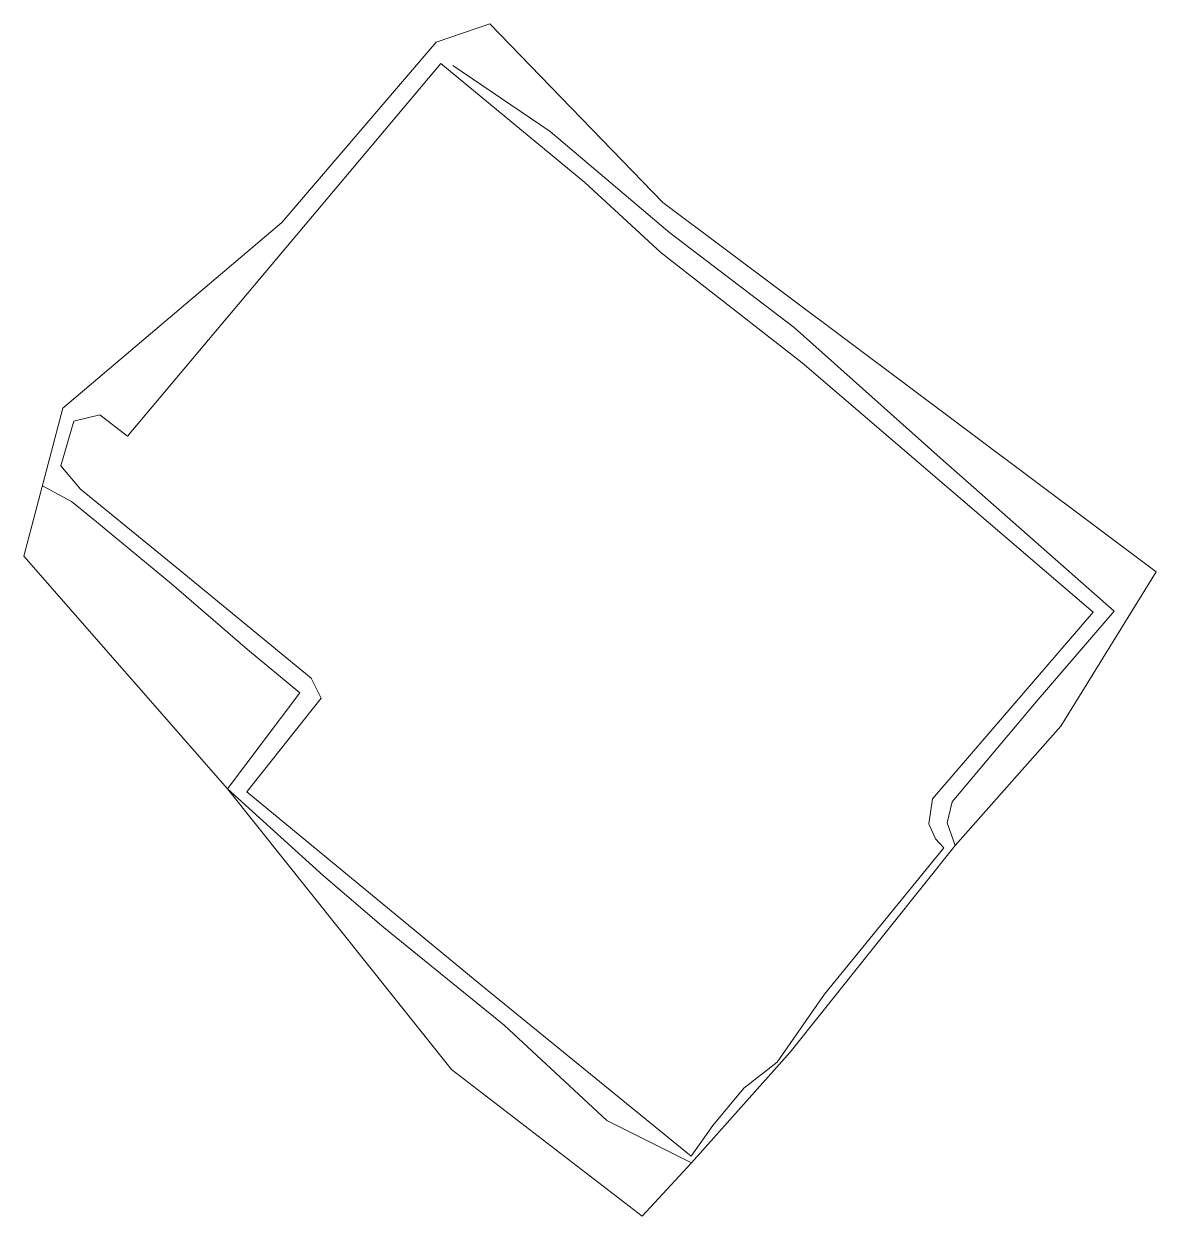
# Model space of a CAD drawing. Header units: metres. Extents: x 7512575.9 to 7512621.1, y 4691701.8 to 4691749.3.
import ezdxf

# ---------------------------------------------------------------- set-up
doc = ezdxf.new("R2010")
doc.units = ezdxf.units.M
doc.layers.add('E0', color=4, linetype='Continuous', lineweight=0)
doc.layers.add('e2', color=24, linetype='Continuous', lineweight=0)

msp = doc.modelspace()

# ---------------------------------------------------------------- linework, layer by layer
at = {"layer": 'E0', "elevation": 607.506, "flags": 128}
msp.add_lwpolyline([(7512592.533, 4691747.746), (7512580.033, 4691732.875), (7512578.929, 4691733.727), (7512577.897, 4691733.47), (7512577.375, 4691731.69), (7512578.16, 4691730.763), (7512582.28, 4691727.401), (7512587.366, 4691723.218), (7512587.758, 4691722.419), (7512584.797, 4691718.688), (7512594.13, 4691710.983), (7512602.522, 4691704.145), (7512603.39, 4691705.37), (7512604.63, 4691706.856), (7512605.948, 4691707.903), (7512607.841, 4691710.607), (7512612.603, 4691716.445), (7512612.267, 4691716.807), (7512612.003, 4691717.405), (7512612.145, 4691718.398), (7512618.559, 4691725.857), (7512606.952, 4691735.806), (7512601.329, 4691740.188), (7512598.288, 4691742.994), (7512592.533, 4691747.746)], dxfattribs=at)
at = {"layer": 'e2'}
for points in [[(7512575.903, 4691728.086, 612.184), (7512577.453, 4691733.986, 612.156), (7512586.201, 4691741.397, 612.083), (7512592.346, 4691748.592, 611.907), (7512594.496, 4691749.327, 612.016)], [(7512613.056, 4691716.549, 611.2), (7512617.269, 4691721.31, 611.108), (7512621.073, 4691727.461, 611.058), (7512601.399, 4691742.204, 611.409), (7512594.496, 4691749.327, 612.016)], [(7512593.011, 4691747.66, 611.907), (7512596.901, 4691745.032, 611.496), (7512601.674, 4691740.994, 611.29), (7512606.632, 4691737.215, 611.123), (7512612.453, 4691732.012, 611.001), (7512619.403, 4691725.89, 611.056), (7512616.291, 4691722.273, 611.112), (7512612.933, 4691718.286, 611.152), (7512612.739, 4691717.441, 611.142), (7512613.056, 4691716.549, 611.2), (7512606.475, 4691708.299, 611.152), (7512602.543, 4691703.876, 611.129), (7512599.157, 4691705.572, 611.018), (7512595.067, 4691709.375, 611.103), (7512590.264, 4691713.269, 611.252), (7512587.862, 4691715.326, 611.002), (7512584.022, 4691718.807, 611.207), (7512586.919, 4691722.63, 610.826), (7512584.828, 4691724.363, 610.916), (7512581.79, 4691726.987, 610.767), (7512578.803, 4691729.455, 611.246), (7512577.808, 4691730.263, 612.207), (7512576.642, 4691730.899, 612.171)], [(7512575.903, 4691728.086, 612.184), (7512584.022, 4691718.807, 611.207), (7512592.961, 4691707.599, 611.26), (7512600.575, 4691701.753, 611.145), (7512602.543, 4691703.876, 611.129)]]:
    msp.add_polyline3d(points, dxfattribs=at)

doc.saveas('drawing.dxf')
